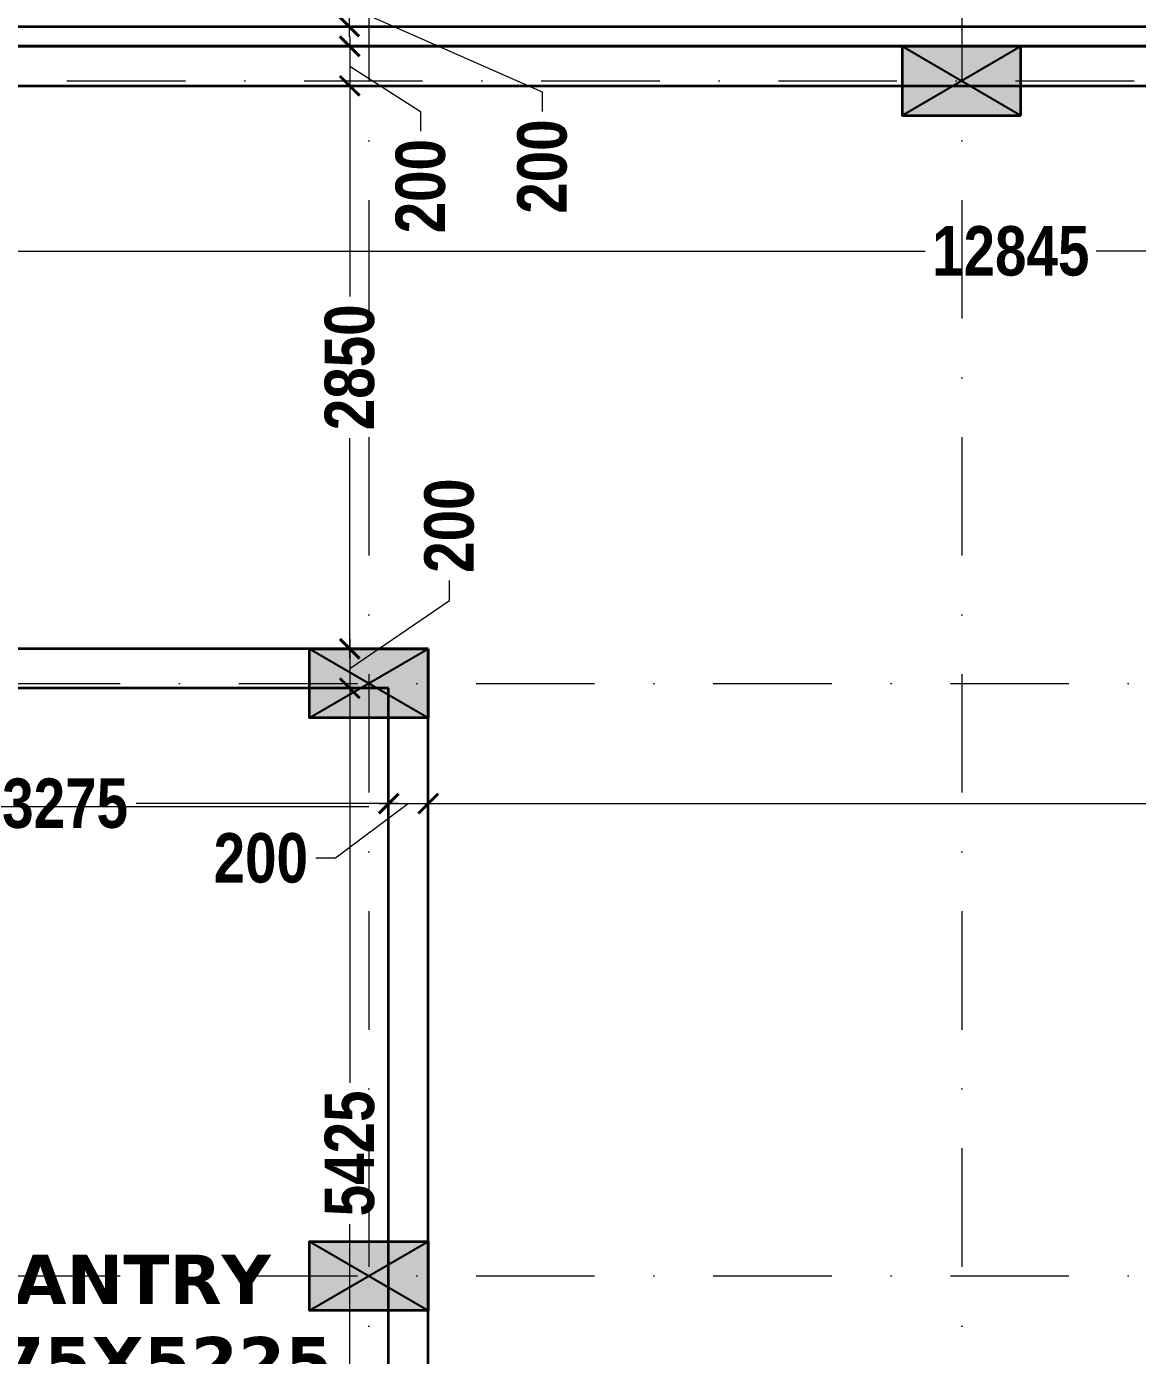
# Model space of a CAD drawing. Header units: millimetres. Extents: x -3092155 to 4513934, y -12317808 to 1850003.
# Drawn here: x -437246 to -431625, y -5564289 to -5557561 of the extents above; entities that cross this region are included whole.
import ezdxf

# ---------------------------------------------------------------- set-up
doc = ezdxf.new("R2010")
doc.units = ezdxf.units.MM
doc.header["$LTSCALE"] = 2
doc.header["$MEASUREMENT"] = 0
doc.header["$PDMODE"] = 34
doc.header["$PDSIZE"] = 500
doc.linetypes.add('DASHDOT', pattern=[1, 0.5, -0.25, 0, -0.25])
for name, color, linetype, lineweight in [('coloumn', 10, 'Continuous', 35), ('D DIM', 250, 'Continuous', 9), ('expen. jt.', 130, 'Continuous', 35), ('FIXTURE', 252, 'Continuous', 0), ('GRID', 251, 'DASHDOT', 5), ('TEXT', 7, 'Continuous', 13), ('WAll', 250, 'Continuous', 35)]:
    doc.layers.add(name, color=color, linetype=linetype, lineweight=lineweight)
doc.styles.add('COLOUMNN DIM', font='ARIALNB.TTF', dxfattribs={"height": 550})
doc.styles.add('INNER DIM', font='ARIALNB.TTF', dxfattribs={"height": 250})
doc.styles.add('style2', font='verdana.ttf')
doc.dimstyles.new('external final', dxfattribs={"dimscale": 0, "dimtxt": 250, "dimasz": 100, "dimexe": 50, "dimexo": 50, "dimgap": 50, "dimtad": 0, "dimdec": 0, "dimzin": 0, "dimdsep": 46, "dimtxsty": 'INNER DIM', "dimblk": 'ARCHTICK', "dimcen": 100, "dimdle": 50, "dimclrd": 256, "dimclre": 256, "dimclrt": 256, "dimadec": 0, "dimazin": 0, "dimtfac": 1, "dimtdec": 0, "dimtix": 1, "dimtmove": 1, "dimatfit": 3, "dimfxl": 50, "dimfxlon": 1, "dimtolj": 1, "dimtzin": 0, "dimlwd": -1, "dimlwe": -1, "dimarcsym": 1})

# ---------------------------------------------------------------- blocks, each defined once
blk = doc.blocks.new('_ArchTick')
at = {"color": 0, "linetype": 'ByBlock', "const_width": 0.15}
blk.add_lwpolyline([(-0.5, -0.5), (0.5, 0.5)], dxfattribs=at)
blk = doc.blocks.new('*D383')
at = {"layer": 'D DIM', "ltscale": 100, "transparency": 16777216}
for p, q in [((-435613.7, -5557311.2), (-435613.7, -5557611.2)), ((-435663.7, -5557361.2), (-435563.7, -5557361.2)), ((-435613.7, -5557461.2), (-434636.5, -5557891.5)), ((-435663.7, -5557561.2), (-435563.7, -5557561.2)), ((-434636.5, -5557891.5), (-434636.5, -5557991.5))]:
    blk.add_line(p, q, dxfattribs=at)
at = {"layer": 'Defpoints', "color": 0, "lineweight": 50, "ltscale": 100, "transparency": 16777216}
for p in [(-436188.5, -5557361.2), (-436269.6, -5557561.2), (-435613.7, -5557561.2)]:
    blk.add_point(p, dxfattribs=at)
at = {"layer": 'D DIM', "ltscale": 100, "transparency": 16777216, "xscale": 100, "yscale": 100, "zscale": 100}
for p, rotation in [((-435613.7, -5557361.2), 90), ((-435613.7, -5557561.2), 270)]:
    blk.add_blockref('_ArchTick', p, dxfattribs=dict(at, rotation=rotation))
at = {"layer": 'D DIM', "ltscale": 100, "transparency": 16777216, "insert": (-434636.5, -5558269.9), "char_height": 250, "attachment_point": 5, "rotation": 90, "style": 'INNER DIM'}
blk.add_mtext('\\A1;200', dxfattribs=at)
blk = doc.blocks.new('*D525')
at = {"layer": 'D DIM', "ltscale": 100, "transparency": 16777216}
for p, q in [((-438688.5, -5558648.4), (-438688.5, -5558748.4)), ((-425843.5, -5558648.4), (-425843.5, -5558748.4)), ((-438738.5, -5558698.4), (-432698.5, -5558698.4)), ((-425793.5, -5558698.4), (-431833.5, -5558698.4))]:
    blk.add_line(p, q, dxfattribs=at)
at = {"layer": 'Defpoints', "color": 0, "lineweight": 50, "ltscale": 100, "transparency": 16777216}
for p in [(-425843.5, -5558186.2), (-438688.5, -5558361.2), (-425843.5, -5558698.4)]:
    blk.add_point(p, dxfattribs=at)
at = {"layer": 'D DIM', "ltscale": 100, "transparency": 16777216, "xscale": 100, "yscale": 100, "zscale": 100, "rotation": 180}
blk.add_blockref('_ArchTick', (-438688.5, -5558698.4), dxfattribs=at)
at = {"layer": 'D DIM', "ltscale": 100, "transparency": 16777216, "xscale": 100, "yscale": 100, "zscale": 100}
blk.add_blockref('_ArchTick', (-425843.5, -5558698.4), dxfattribs=at)
at = {"layer": 'D DIM', "ltscale": 100, "transparency": 16777216, "insert": (-432266, -5558698.4), "char_height": 250, "attachment_point": 5, "style": 'INNER DIM'}
blk.add_mtext('\\A1;12845', dxfattribs=at)
blk = doc.blocks.new('*D535')
at = {"layer": 'D DIM', "ltscale": 100, "transparency": 16777216}
for p, q in [((-435610.8, -5557611.2), (-435610.8, -5557911.2)), ((-435660.8, -5557661.2), (-435560.8, -5557661.2)), ((-435610.8, -5557761.2), (-435252.1, -5557990.8)), ((-435660.8, -5557861.2), (-435560.8, -5557861.2)), ((-435252.1, -5557990.8), (-435252.1, -5558090.8))]:
    blk.add_line(p, q, dxfattribs=at)
at = {"layer": 'Defpoints', "color": 0, "lineweight": 50, "ltscale": 100, "transparency": 16777216}
for p in [(-435805.5, -5557661.2), (-435805.5, -5557861.2), (-435610.8, -5557861.2)]:
    blk.add_point(p, dxfattribs=at)
at = {"layer": 'D DIM', "ltscale": 100, "transparency": 16777216, "xscale": 100, "yscale": 100, "zscale": 100}
for p, rotation in [((-435610.8, -5557661.2), 90), ((-435610.8, -5557861.2), 270)]:
    blk.add_blockref('_ArchTick', p, dxfattribs=dict(at, rotation=rotation))
at = {"layer": 'D DIM', "ltscale": 100, "transparency": 16777216, "insert": (-435252.1, -5558369.2), "char_height": 250, "attachment_point": 5, "rotation": 90, "style": 'INNER DIM'}
blk.add_mtext('\\A1;200', dxfattribs=at)
blk = doc.blocks.new('*D536')
at = {"layer": 'D DIM', "ltscale": 100, "transparency": 16777216}
for p, q in [((-435610.8, -5557811.2), (-435610.8, -5558928.2)), ((-435660.8, -5557861.2), (-435560.8, -5557861.2)), ((-435610.8, -5560761.2), (-435610.8, -5559644.2)), ((-435660.8, -5560711.2), (-435560.8, -5560711.2))]:
    blk.add_line(p, q, dxfattribs=at)
at = {"layer": 'Defpoints', "color": 0, "lineweight": 50, "ltscale": 100, "transparency": 16777216}
for p in [(-435805.5, -5557861.2), (-435813.5, -5560711.2), (-435610.8, -5560711.2)]:
    blk.add_point(p, dxfattribs=at)
at = {"layer": 'D DIM', "ltscale": 100, "transparency": 16777216, "xscale": 100, "yscale": 100, "zscale": 100}
for p, rotation in [((-435610.8, -5557861.2), 90), ((-435610.8, -5560711.2), 270)]:
    blk.add_blockref('_ArchTick', p, dxfattribs=dict(at, rotation=rotation))
at = {"layer": 'D DIM', "ltscale": 100, "transparency": 16777216, "insert": (-435610.8, -5559286.2), "char_height": 250, "attachment_point": 5, "rotation": 90, "style": 'INNER DIM'}
blk.add_mtext('\\A1;2850', dxfattribs=at)
blk = doc.blocks.new('*D537')
at = {"layer": 'D DIM', "ltscale": 100, "transparency": 16777216}
for p, q in [((-435106.8, -5560466), (-435106.8, -5560366)), ((-435610.8, -5560811.2), (-435106.8, -5560466)), ((-435610.8, -5560661.2), (-435610.8, -5560961.2)), ((-435660.8, -5560711.2), (-435560.8, -5560711.2)), ((-435660.8, -5560911.2), (-435560.8, -5560911.2))]:
    blk.add_line(p, q, dxfattribs=at)
at = {"layer": 'Defpoints', "color": 0, "lineweight": 50, "ltscale": 100, "transparency": 16777216}
for p in [(-435813.5, -5560711.2), (-435813.5, -5560911.2), (-435610.8, -5560911.2)]:
    blk.add_point(p, dxfattribs=at)
at = {"layer": 'D DIM', "ltscale": 100, "transparency": 16777216, "xscale": 100, "yscale": 100, "zscale": 100}
for p, rotation in [((-435610.8, -5560711.2), 90), ((-435610.8, -5560911.2), 270)]:
    blk.add_blockref('_ArchTick', p, dxfattribs=dict(at, rotation=rotation))
at = {"layer": 'D DIM', "ltscale": 100, "transparency": 16777216, "insert": (-435106.8, -5560087.7), "char_height": 250, "attachment_point": 5, "rotation": 90, "style": 'INNER DIM'}
blk.add_mtext('\\A1;200', dxfattribs=at)
blk = doc.blocks.new('*D538')
at = {"layer": 'D DIM', "ltscale": 100, "transparency": 16777216}
for p, q in [((-435610.8, -5560861.2), (-435610.8, -5562908.1)), ((-435660.8, -5560911.2), (-435560.8, -5560911.2)), ((-435610.8, -5566386.2), (-435610.8, -5563623.7)), ((-435560.8, -5566336.2), (-435660.8, -5566336.2))]:
    blk.add_line(p, q, dxfattribs=at)
at = {"layer": 'Defpoints', "color": 0, "lineweight": 50, "ltscale": 100, "transparency": 16777216}
for p in [(-435813.5, -5560911.2), (-435610.8, -5566336.2), (-435413.5, -5566336.2)]:
    blk.add_point(p, dxfattribs=at)
at = {"layer": 'D DIM', "ltscale": 100, "transparency": 16777216, "xscale": 100, "yscale": 100, "zscale": 100}
for p, rotation in [((-435610.8, -5560911.2), 90), ((-435610.8, -5566336.2), 270)]:
    blk.add_blockref('_ArchTick', p, dxfattribs=dict(at, rotation=rotation))
at = {"layer": 'D DIM', "ltscale": 100, "transparency": 16777216, "insert": (-435610.8, -5563265.9), "char_height": 250, "attachment_point": 5, "rotation": 90, "style": 'INNER DIM'}
blk.add_mtext('\\A1;5425', dxfattribs=at)
blk = doc.blocks.new('*D553')
at = {"layer": 'D DIM', "ltscale": 100, "transparency": 16777216}
for p, q in [((-438688.5, -5561444.8), (-438688.5, -5561544.8)), ((-435413.5, -5561444.8), (-435413.5, -5561544.8)), ((-438738.5, -5561494.8), (-437409.8, -5561494.8)), ((-435363.5, -5561494.8), (-436692.2, -5561494.8))]:
    blk.add_line(p, q, dxfattribs=at)
at = {"layer": 'Defpoints', "color": 0, "lineweight": 50, "ltscale": 100, "transparency": 16777216}
for p in [(-438688.5, -5561073.1), (-435413.5, -5561061.2), (-435413.5, -5561494.8)]:
    blk.add_point(p, dxfattribs=at)
at = {"layer": 'D DIM', "ltscale": 100, "transparency": 16777216, "xscale": 100, "yscale": 100, "zscale": 100, "rotation": 180}
blk.add_blockref('_ArchTick', (-438688.5, -5561494.8), dxfattribs=at)
at = {"layer": 'D DIM', "ltscale": 100, "transparency": 16777216, "xscale": 100, "yscale": 100, "zscale": 100}
blk.add_blockref('_ArchTick', (-435413.5, -5561494.8), dxfattribs=at)
at = {"layer": 'D DIM', "ltscale": 100, "transparency": 16777216, "insert": (-437051, -5561494.8), "char_height": 250, "attachment_point": 5, "style": 'INNER DIM'}
blk.add_mtext('\\A1;3275', dxfattribs=at)
blk = doc.blocks.new('*D554')
at = {"layer": 'D DIM', "ltscale": 100, "transparency": 16777216}
for p, q in [((-435413.5, -5561444.8), (-435413.5, -5561544.8)), ((-435213.5, -5561444.8), (-435213.5, -5561544.8)), ((-435313.5, -5561494.8), (-435682.4, -5561771.4)), ((-435463.5, -5561494.8), (-435163.5, -5561494.8)), ((-435682.4, -5561771.4), (-435782.4, -5561771.4))]:
    blk.add_line(p, q, dxfattribs=at)
at = {"layer": 'Defpoints', "color": 0, "lineweight": 50, "ltscale": 100, "transparency": 16777216}
for p in [(-435413.5, -5561061.2), (-435213.5, -5561061.2), (-435213.5, -5561494.8)]:
    blk.add_point(p, dxfattribs=at)
at = {"layer": 'D DIM', "ltscale": 100, "transparency": 16777216, "xscale": 100, "yscale": 100, "zscale": 100, "rotation": 180}
blk.add_blockref('_ArchTick', (-435413.5, -5561494.8), dxfattribs=at)
at = {"layer": 'D DIM', "ltscale": 100, "transparency": 16777216, "xscale": 100, "yscale": 100, "zscale": 100}
blk.add_blockref('_ArchTick', (-435213.5, -5561494.8), dxfattribs=at)
at = {"layer": 'D DIM', "ltscale": 100, "transparency": 16777216, "insert": (-436060.7, -5561771.4), "char_height": 250, "attachment_point": 5, "style": 'INNER DIM'}
blk.add_mtext('\\A1;200', dxfattribs=at)
blk = doc.blocks.new('*D555')
at = {"layer": 'D DIM', "ltscale": 100, "transparency": 16777216}
for p, q in [((-435213.5, -5561444.8), (-435213.5, -5561544.8)), ((-425843.5, -5561444.8), (-425843.5, -5561544.8)), ((-435263.5, -5561494.8), (-430885.5, -5561494.8)), ((-425793.5, -5561494.8), (-430171.5, -5561494.8))]:
    blk.add_line(p, q, dxfattribs=at)
at = {"layer": 'Defpoints', "color": 0, "lineweight": 50, "ltscale": 100, "transparency": 16777216}
for p in [(-435213.5, -5561061.2), (-425843.5, -5561061.2), (-425843.5, -5561494.8)]:
    blk.add_point(p, dxfattribs=at)
at = {"layer": 'D DIM', "ltscale": 100, "transparency": 16777216, "xscale": 100, "yscale": 100, "zscale": 100, "rotation": 180}
blk.add_blockref('_ArchTick', (-435213.5, -5561494.8), dxfattribs=at)
at = {"layer": 'D DIM', "ltscale": 100, "transparency": 16777216, "xscale": 100, "yscale": 100, "zscale": 100}
blk.add_blockref('_ArchTick', (-425843.5, -5561494.8), dxfattribs=at)
at = {"layer": 'D DIM', "ltscale": 100, "transparency": 16777216, "insert": (-430528.5, -5561494.8), "char_height": 250, "attachment_point": 5, "style": 'INNER DIM'}
blk.add_mtext('\\A1;9370', dxfattribs=at)
blk = doc.blocks.new('*D1043')
at = {"layer": 'D DIM', "ltscale": 100, "transparency": 16777216}
for p, q in [((-371304.6, -5563836.2), (-371304.6, -5565380.5)), ((-371354.6, -5563886.2), (-371254.6, -5563886.2)), ((-371304.6, -5568385.5), (-371304.6, -5566841.2)), ((-371254.6, -5568335.5), (-371354.6, -5568335.5))]:
    blk.add_line(p, q, dxfattribs=at)
at = {"layer": 'Defpoints', "color": 0, "lineweight": 50, "ltscale": 100, "transparency": 16777216}
for p in [(-456692.5, -5563886.2), (-371304.6, -5563886.2), (-369359.9, -5568335.5)]:
    blk.add_point(p, dxfattribs=at)
at = {"layer": 'D DIM', "ltscale": 100, "transparency": 16777216, "xscale": 100, "yscale": 100, "zscale": 100}
for p, rotation in [((-371304.6, -5563886.2), 90), ((-371304.6, -5568335.5), 270)]:
    blk.add_blockref('_ArchTick', p, dxfattribs=dict(at, rotation=rotation))
at = {"layer": 'D DIM', "ltscale": 100, "transparency": 16777216, "insert": (-371304.6, -5566110.8), "char_height": 550, "attachment_point": 5, "rotation": 90, "style": 'COLOUMNN DIM'}
blk.add_mtext('\\A1;4449', dxfattribs=at)
blk = doc.blocks.new('S.F')
at = {"layer": 'coloumn', "ltscale": 100}
for points in [[(53455.5, -5866206.2), (53455.5, -5865856.2), (52855.5, -5865856.2), (52855.5, -5866206.2)], [(50455.9, -5868906.2), (50455.9, -5869256.2), (49855.9, -5869256.2), (49855.9, -5868906.2)], [(50455.5, -5871906.2), (50455.5, -5872256.2), (49855.5, -5872256.2), (49855.5, -5871906.2)]]:
    blk.add_hatch(color=256, dxfattribs=at).paths.add_polyline_path(points)
at = {"layer": 'coloumn', "lineweight": 25, "ltscale": 100}
for p, q in [((52855.5, -5865856.2), (53455.5, -5866206.2)), ((52855.5, -5866206.2), (53455.5, -5865856.2)), ((49855.9, -5869256.2), (50455.9, -5868906.2)), ((49855.9, -5868906.2), (50455.9, -5869256.2)), ((49855.5, -5872256.2), (50455.5, -5871906.2)), ((49855.5, -5871906.2), (50455.5, -5872256.2))]:
    blk.add_line(p, q, dxfattribs=at)
at = {"layer": 'coloumn', "ltscale": 100}
for points in [[(53455.5, -5866206.2), (53455.5, -5865856.2), (52855.5, -5865856.2), (52855.5, -5866206.2)], [(50455.9, -5868906.2), (50455.9, -5869256.2), (49855.9, -5869256.2), (49855.9, -5868906.2)], [(50455.5, -5871906.2), (50455.5, -5872256.2), (49855.5, -5872256.2), (49855.5, -5871906.2)]]:
    blk.add_lwpolyline(points, close=True, dxfattribs=at)

msp = doc.modelspace()

# ---------------------------------------------------------------- linework, layer by layer
at = {"layer": 'expen. jt.', "ltscale": 100}
for p, q in [((-438889.3, -5557561.2), (-393959.3, -5557561.2)), ((-393959.3, -5557661.2), (-438889.3, -5557661.2))]:
    msp.add_line(p, q, dxfattribs=at)
at = {"layer": 'FIXTURE', "ltscale": 100}
msp.add_line((-435514.3, -5561511.2), (-438064.3, -5561511.2), dxfattribs=at)
at = {"layer": 'GRID', "color": 5, "ltscale": 600}
for p, q in [((-435513.9, -5499634.4), (-435513.9, -5584428.2)), ((-432513.9, -5499634.4), (-432513.9, -5584428.2))]:
    msp.add_line(p, q, dxfattribs=at)
at = {"layer": 'GRID', "color": 6, "ltscale": 600}
for p, q in [((-461044.1, -5557836.2), (-366464.8, -5557836.2)), ((-460173.8, -5560886.2), (-367334.4, -5560886.2)), ((-460173.8, -5563886.2), (-367334.4, -5563886.2))]:
    msp.add_line(p, q, dxfattribs=at)
at = {"layer": 'WAll', "ltscale": 100}
for p, q in [((-438889.3, -5557661.2), (-425944.3, -5557661.2)), ((-438689.3, -5557861.2), (-426144.3, -5557861.2)), ((-435214.3, -5560711.2), (-438689.3, -5560711.2)), ((-435214.3, -5566336.2), (-435214.3, -5560711.2)), ((-435414.3, -5560911.2), (-438689.3, -5560911.2)), ((-435414.3, -5566336.2), (-435414.3, -5560911.2))]:
    msp.add_line(p, q, dxfattribs=at)

# ---------------------------------------------------------------- block references
at = {"layer": 'coloumn'}
msp.add_blockref('S.F', (-485670.2, 308195), dxfattribs=at)

# ---------------------------------------------------------------- texts
at = {"layer": 'TEXT', "ltscale": 0.1, "insert": (-436785.4, -5564114.4), "char_height": 250, "attachment_point": 5, "style": 'style2'}
msp.add_mtext('\\pt2750;{\\fVerdana|b1|i0|c0|p34;PANTRY\\P3275X5225}', dxfattribs=at)

# ---------------------------------------------------------------- dimensions: what is measured, and where the dimension line sits
at = {"layer": 'D DIM', "ltscale": 100}
for base, p1, p2, picture, middle in [((-435613.7, -5557561.2), (-436188.5, -5557361.2), (-436269.6, -5557561.2), '*D383', (-434636.5, -5558041.5)), ((-435610.8, -5557861.2), (-435805.5, -5557661.2), (-435805.5, -5557861.2), '*D535', (-435252.1, -5558140.8)), ((-435610.8, -5560911.2), (-435813.5, -5560711.2), (-435813.5, -5560911.2), '*D537', (-435106.8, -5560316)), ((-435610.8, -5566336.2), (-435813.5, -5560911.2), (-435413.5, -5566336.2), '*D538', (-435610.8, -5563265.9))]:
    dim = msp.add_linear_dim(base=base, p1=p1, p2=p2, angle=90, dimstyle='external final', override={"dimscale": 1}, dxfattribs=at)
    dim.commit()
    dim.dimension.update_dxf_attribs({"geometry": picture, "text_midpoint": middle, "dimtype": 160})
for base, p1, p2, override, picture, middle in [((-435610.8, -5560711.2), (-435805.5, -5557861.2), (-435813.5, -5560711.2), {"dimscale": 1}, '*D536', (-435610.8, -5559286.2)), ((-371304.6, -5563886.2), (-369359.9, -5568335.5), (-456692.5, -5563886.2), {"dimscale": 1, "dimtxsty": 'COLOUMNN DIM'}, '*D1043', (-371304.6, -5566110.8))]:
    dim = msp.add_linear_dim(base=base, p1=p1, p2=p2, angle=90, dimstyle='external final', override=override, dxfattribs=at)
    dim.commit()
    dim.dimension.update_dxf_attribs({"geometry": picture, "text_midpoint": middle})
for base, p1, p2, picture, middle in [((-425843.5, -5558698.4), (-438688.5, -5558361.2), (-425843.5, -5558186.2), '*D525', (-432266, -5558698.4)), ((-435413.5, -5561494.8), (-438688.5, -5561073.1), (-435413.5, -5561061.2), '*D553', (-437051, -5561494.8)), ((-425843.5, -5561494.8), (-435213.5, -5561061.2), (-425843.5, -5561061.2), '*D555', (-430528.5, -5561494.8))]:
    dim = msp.add_linear_dim(base=base, p1=p1, p2=p2, dimstyle='external final', override={"dimscale": 1}, dxfattribs=at)
    dim.commit()
    dim.dimension.update_dxf_attribs({"geometry": picture, "text_midpoint": middle})
dim = msp.add_linear_dim(base=(-435213.5, -5561494.8), p1=(-435413.5, -5561061.2), p2=(-435213.5, -5561061.2), dimstyle='external final', override={"dimscale": 1}, dxfattribs=at)
dim.commit()
dim.dimension.update_dxf_attribs({"geometry": '*D554', "text_midpoint": (-435832.4, -5561771.4), "dimtype": 160})

doc.saveas('drawing.dxf')
